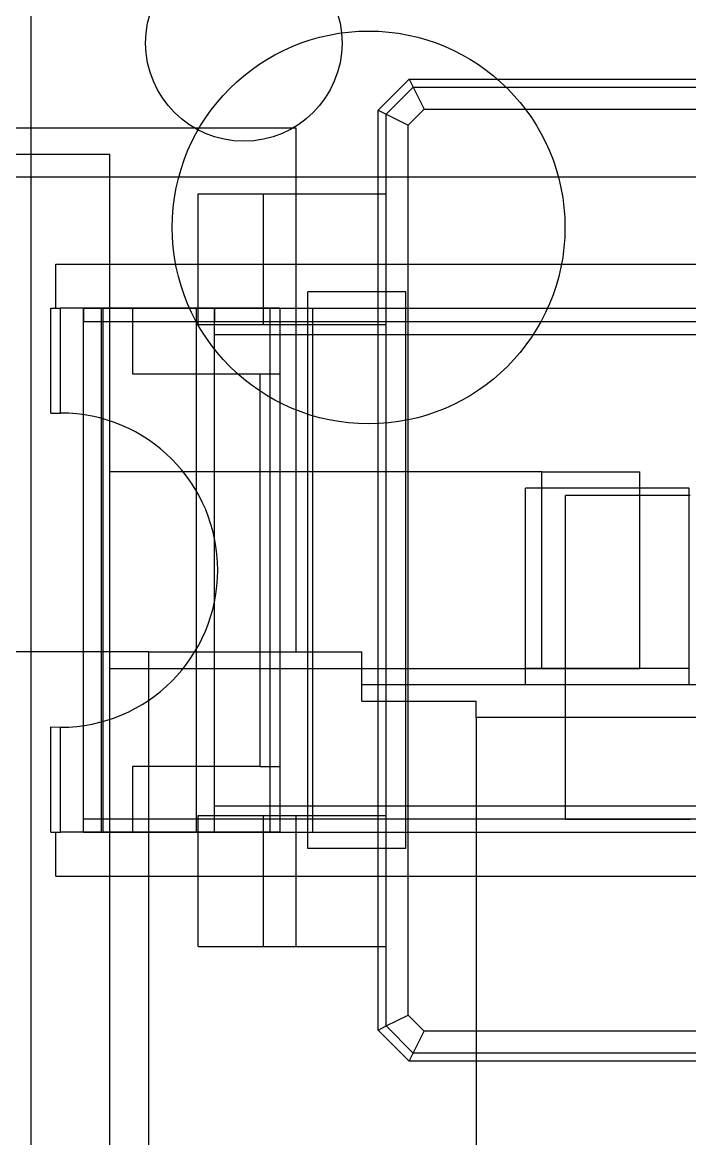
# Model space of a CAD drawing. Extents: x -10 to 102, y -14 to 43.
# Drawn here: x -1.787 to 0.252, y -1.737 to 1.673 of the extents above; entities that cross this region are included whole.
import ezdxf

# ---------------------------------------------------------------- set-up
doc = ezdxf.new("R2010")
doc.units = 0
doc.layers.get('0').update_dxf_attribs({"linetype": 'continuous'})

# ---------------------------------------------------------------- blocks, each defined once
blk = doc.blocks.new('PART__FEATURE001')
at = {"color": 0}
for p, q in [((-1.6, -0.8), (-1.6, 0.8)), ((-1.54, 0.8), (-1.45, 0.8)), ((-1.54, -0.8), (-1.54, 0.8)), ((-1.45, 0.8), (-1, 0.8)), ((-1.45, 0.8), (-1.45, 0.6)), ((-1, 0.8), (-1, 0.6)), ((-1, 0.8), (-0.9, 0.8)), ((-0.9, 0.8), (-0.9, -0.8)), ((-0.9, 0.8), (0.9, 0.8)), ((-1.45, 0.6), (-1.06, 0.6)), ((-1.06, -0.6), (-1.06, 0.6)), ((-1, 0.6), (-1, -0.6)), ((-1.06, -0.6), (-1.45, -0.6)), ((-1.45, -0.6), (-1.45, -0.8)), ((-1, -0.6), (-1, -0.8)), ((-1.54, -0.8), (-1.45, -0.8)), ((-1.45, -0.8), (-1, -0.8)), ((-1, -0.8), (-0.9, -0.8)), ((-0.9, -0.8), (0.9, -0.8))]:
    blk.add_line(p, q, dxfattribs=at)
for points in [[(-1.6, 0.8), (-1.54, 0.8)], [(-1.06, 0.6), (-1, 0.6)], [(-1.06, -0.6), (-1, -0.6)], [(-1.6, -0.8), (-1.54, -0.8)]]:
    blk.add_lwpolyline(points, dxfattribs=at)
blk = doc.blocks.new('PART__FEATURE004')
at = {"color": 0}
for p, q in [((-0.7, 1.405), (-0.605, 1.5)), ((-0.675, 1.3925), (-0.5925, 1.475)), ((-0.605, 1.5), (0.605, 1.5)), ((-0.5925, 1.475), (0.5925, 1.475)), ((-0.7, 1.15), (-0.7, 1.405)), ((-0.6082, 1.3591), (-0.5591, 1.4082)), ((-0.5591, 1.4082), (0.5591, 1.4082)), ((-0.675, 1.15), (-0.675, 1.3925)), ((-0.6082, -1.3591), (-0.6082, 1.3591)), ((-1.25, 1.15), (-1.05, 1.15)), ((-1.25, 0.75), (-1.25, 1.15)), ((-1.05, 0.75), (-1.05, 1.15)), ((-0.95, 0.75), (-0.95, 1.15)), ((-0.7, 0.75), (-0.7, 1.15)), ((-0.7, 1.15), (-0.675, 1.15)), ((-0.675, 0.75), (-0.675, 1.15)), ((-1.25, 0.75), (-1.05, 0.75)), ((-0.7, -0.75), (-0.7, 0.75)), ((-0.7, 0.75), (-0.675, 0.75)), ((-0.675, -0.75), (-0.675, 0.75)), ((-1.25, -0.75), (-1.05, -0.75)), ((-1.25, -1.15), (-1.25, -0.75)), ((-1.05, -1.15), (-1.05, -0.75)), ((-0.95, -1.15), (-0.95, -0.75)), ((-0.7, -1.15), (-0.7, -0.75)), ((-0.7, -0.75), (-0.675, -0.75)), ((-0.675, -1.15), (-0.675, -0.75)), ((-1.25, -1.15), (-1.05, -1.15)), ((-0.7, -1.405), (-0.7, -1.15)), ((-0.7, -1.15), (-0.675, -1.15)), ((-0.675, -1.3925), (-0.675, -1.15)), ((-0.5591, -1.4082), (-0.6082, -1.3591)), ((-0.5925, -1.475), (-0.675, -1.3925)), ((-0.605, -1.5), (-0.7, -1.405)), ((0.5591, -1.4082), (-0.5591, -1.4082)), ((0.605, -1.5), (-0.605, -1.5)), ((0.5925, -1.475), (-0.5925, -1.475))]:
    blk.add_line(p, q, dxfattribs=at)
for points in [[(-0.605, 1.5), (-0.5925, 1.475)], [(-0.5925, 1.475), (-0.5591, 1.4082)], [(-0.7, 1.405), (-0.675, 1.3925)], [(-0.675, 1.3925), (-0.6082, 1.3591)], [(-1.05, 1.15), (-0.95, 1.15)], [(-0.95, 1.15), (-0.7, 1.15)], [(-1.05, 0.75), (-0.95, 0.75)], [(-0.95, 0.75), (-0.7, 0.75)], [(-1.05, -0.75), (-0.95, -0.75)], [(-0.95, -0.75), (-0.7, -0.75)], [(-1.05, -1.15), (-0.95, -1.15)], [(-0.95, -1.15), (-0.7, -1.15)], [(-0.675, -1.3925), (-0.6082, -1.3591)], [(-0.7, -1.405), (-0.675, -1.3925)], [(-0.5925, -1.475), (-0.5591, -1.4082)], [(-0.605, -1.5), (-0.5925, -1.475)]]:
    blk.add_lwpolyline(points, dxfattribs=at)
blk = doc.blocks.new('PART__FEATURE002')
at = {"color": 0}
blk.add_line((19.95, 1.2), (-2.45, 1.2), dxfattribs=at)
blk = doc.blocks.new('PART__FEATURE003')
at = {"color": 0}
blk.add_line((19.95, 1.2), (-2.45, 1.2), dxfattribs=at)
blk = doc.blocks.new('PART__FEATURE008')
at = {"color": 0}
blk.add_line((-1.7602, -2.1801), (-1.7602, 2.1801), dxfattribs=at)
blk.add_circle((-1.1102, 1.6102), 0.3, dxfattribs=at)
blk = doc.blocks.new('PART__FEATURE')
at = {"color": 0}
for p, q in [((-1.6, -0.8), (-1.6, 0.8)), ((-1.6, -0.8), (-1.6, 0.8)), ((-1.545, 0.8), (-1.255, 0.8)), ((-1.545, -0.8), (-1.545, 0.8)), ((-1.255, -0.8), (-1.255, 0.8)), ((-1.2, -0.8), (-1.2, 0.8)), ((-1.2, 0.8), (1.2, 0.8)), ((-1.545, -0.8), (-1.255, -0.8)), ((-1.2, -0.8), (1.2, -0.8))]:
    blk.add_line(p, q, dxfattribs=at)
for points in [[(-1.6, 0.8), (-1.545, 0.8)], [(-1.2, 0.8), (-1.255, 0.8)], [(-1.6, -0.8), (-1.545, -0.8)], [(-1.2, -0.8), (-1.255, -0.8)]]:
    blk.add_lwpolyline(points, dxfattribs=at)
blk = doc.blocks.new('PART__FEATURE006')
at = {"color": 0}
for p, q in [((-1.52, 1.27), (-10.03, 1.27)), ((-1.52, -13.97), (-1.52, 1.27)), ((-0.2, 0.3), (-1.52, 0.3)), ((-0.2, -0.3), (-0.2, 0.3)), ((0.1, -0.3), (0.1, 0.3)), ((-1.52, -0.3), (-0.2, -0.3))]:
    blk.add_line(p, q, dxfattribs=at)
for points in [[(-0.2, 0.3), (0.1, 0.3)], [(-0.2, -0.3), (0.1, -0.3)]]:
    blk.add_lwpolyline(points, dxfattribs=at)
blk = doc.blocks.new('PART__FEATURE009')
at = {"color": 0}
blk.add_line((-0.127, -0.762), (-0.127, 0.2285), dxfattribs=at)
for points in [[(0.254, 0.2285), (-0.127, 0.2285)], [(0.254, -0.762), (-0.127, -0.762)]]:
    blk.add_lwpolyline(points, dxfattribs=at)
blk = doc.blocks.new('PART__FEATURE005')
at = {"color": 0}
for p, q in [((-0.7, 1.405), (-0.605, 1.5)), ((-0.675, 1.3925), (-0.5925, 1.475)), ((-0.605, 1.5), (0.605, 1.5)), ((-0.5925, 1.475), (0.5925, 1.475)), ((-0.7, 1.15), (-0.7, 1.405)), ((-0.6082, 1.3591), (-0.5591, 1.4082)), ((-0.5591, 1.4082), (0.5591, 1.4082)), ((-0.675, 1.15), (-0.675, 1.3925)), ((-0.6082, -1.3591), (-0.6082, 1.3591)), ((-1.25, 1.15), (-1.05, 1.15)), ((-1.25, 0.75), (-1.25, 1.15)), ((-1.05, 0.75), (-1.05, 1.15)), ((-0.95, 0.75), (-0.95, 1.15)), ((-0.7, 0.75), (-0.7, 1.15)), ((-0.7, 1.15), (-0.675, 1.15)), ((-0.675, 0.75), (-0.675, 1.15)), ((-1.25, 0.75), (-1.05, 0.75)), ((-0.7, -0.75), (-0.7, 0.75)), ((-0.7, 0.75), (-0.675, 0.75)), ((-0.675, -0.75), (-0.675, 0.75)), ((-1.25, -0.75), (-1.05, -0.75)), ((-1.25, -1.15), (-1.25, -0.75)), ((-1.05, -1.15), (-1.05, -0.75)), ((-0.95, -1.15), (-0.95, -0.75)), ((-0.7, -1.15), (-0.7, -0.75)), ((-0.7, -0.75), (-0.675, -0.75)), ((-0.675, -1.15), (-0.675, -0.75)), ((-1.25, -1.15), (-1.05, -1.15)), ((-0.7, -1.405), (-0.7, -1.15)), ((-0.7, -1.15), (-0.675, -1.15)), ((-0.675, -1.3925), (-0.675, -1.15)), ((-0.5591, -1.4082), (-0.6082, -1.3591)), ((-0.5925, -1.475), (-0.675, -1.3925)), ((-0.605, -1.5), (-0.7, -1.405)), ((0.5591, -1.4082), (-0.5591, -1.4082)), ((0.605, -1.5), (-0.605, -1.5)), ((0.5925, -1.475), (-0.5925, -1.475))]:
    blk.add_line(p, q, dxfattribs=at)
for points in [[(-0.605, 1.5), (-0.5925, 1.475)], [(-0.5925, 1.475), (-0.5591, 1.4082)], [(-0.7, 1.405), (-0.675, 1.3925)], [(-0.675, 1.3925), (-0.6082, 1.3591)], [(-1.05, 1.15), (-0.95, 1.15)], [(-0.95, 1.15), (-0.7, 1.15)], [(-1.05, 0.75), (-0.95, 0.75)], [(-0.95, 0.75), (-0.7, 0.75)], [(-1.05, -0.75), (-0.95, -0.75)], [(-0.95, -0.75), (-0.7, -0.75)], [(-1.05, -1.15), (-0.95, -1.15)], [(-0.95, -1.15), (-0.7, -1.15)], [(-0.675, -1.3925), (-0.6082, -1.3591)], [(-0.7, -1.405), (-0.675, -1.3925)], [(-0.5925, -1.475), (-0.5591, -1.4082)], [(-0.605, -1.5), (-0.5925, -1.475)]]:
    blk.add_lwpolyline(points, dxfattribs=at)
blk = doc.blocks.new('PART__FEATURE010')
at = {"color": 0}
for p, q in [((-1.6, -0.8), (-1.6, 0.8)), ((-1.6, -0.8), (-1.6, 0.8)), ((-1.545, 0.8), (-1.255, 0.8)), ((-1.545, -0.8), (-1.545, 0.8)), ((-1.255, -0.8), (-1.255, 0.8)), ((-1.2, -0.8), (-1.2, 0.8)), ((-1.2, 0.8), (1.2, 0.8)), ((-1.545, -0.8), (-1.255, -0.8)), ((-1.2, -0.8), (1.2, -0.8))]:
    blk.add_line(p, q, dxfattribs=at)
for points in [[(-1.6, 0.8), (-1.545, 0.8)], [(-1.2, 0.8), (-1.255, 0.8)], [(-1.6, -0.8), (-1.545, -0.8)], [(-1.2, -0.8), (-1.255, -0.8)]]:
    blk.add_lwpolyline(points, dxfattribs=at)
blk = doc.blocks.new('PART__FEATURE007')
at = {"color": 0}
blk.add_line((-1.7602, -4.6801), (-1.7602, 4.6801), dxfattribs=at)
blk = doc.blocks.new('PART__FEATURE047')
at = {"color": 0}
for p, q in [((-1.6, 0.8), (-1.2, 0.8)), ((-1.6, -0.76), (-1.6, 0.76)), ((-1.6, 0.76), (-1.2, 0.76)), ((-1.2, -0.76), (-1.2, 0.76)), ((-1.2, 0.76), (1.2, 0.76)), ((-1.2, 0.72), (1.2, 0.72)), ((-1.2, -0.72), (1.2, -0.72)), ((-1.6, -0.76), (-1.2, -0.76)), ((-1.2, -0.76), (1.2, -0.76)), ((-1.6, -0.8), (-1.2, -0.8))]:
    blk.add_line(p, q, dxfattribs=at)
for points in [[(-1.6, 0.8), (-1.6, 0.76)], [(-1.2, 0.8), (-1.2, 0.76)], [(-1.6, -0.8), (-1.6, -0.76)], [(-1.2, -0.8), (-1.2, -0.76)]]:
    blk.add_lwpolyline(points, dxfattribs=at)
blk = doc.blocks.new('PART__FEATURE037')
at = {"color": 0}
for p, q in [((-1.6, -0.8), (-1.6, 0.8)), ((-1.54, 0.8), (-1.45, 0.8)), ((-1.54, -0.8), (-1.54, 0.8)), ((-1.45, 0.8), (-1, 0.8)), ((-1.45, 0.8), (-1.45, 0.6)), ((-1, 0.8), (-1, 0.6)), ((-1, 0.8), (-0.9, 0.8)), ((-0.9, 0.8), (-0.9, -0.8)), ((-0.9, 0.8), (0.9, 0.8)), ((-1.45, 0.6), (-1.06, 0.6)), ((-1.06, -0.6), (-1.06, 0.6)), ((-1, 0.6), (-1, -0.6)), ((-1.06, -0.6), (-1.45, -0.6)), ((-1.45, -0.6), (-1.45, -0.8)), ((-1, -0.6), (-1, -0.8)), ((-1.54, -0.8), (-1.45, -0.8)), ((-1.45, -0.8), (-1, -0.8)), ((-1, -0.8), (-0.9, -0.8)), ((-0.9, -0.8), (0.9, -0.8))]:
    blk.add_line(p, q, dxfattribs=at)
for points in [[(-1.6, 0.8), (-1.54, 0.8)], [(-1.06, 0.6), (-1, 0.6)], [(-1.06, -0.6), (-1, -0.6)], [(-1.6, -0.8), (-1.54, -0.8)]]:
    blk.add_lwpolyline(points, dxfattribs=at)
blk = doc.blocks.new('PART__FEATURE041')
at = {"color": 0}
for p, q in [((-1.6, -0.8), (-1.6, 0.8)), ((-1.54, 0.8), (-1.45, 0.8)), ((-1.54, -0.8), (-1.54, 0.8)), ((-1.45, 0.8), (-1, 0.8)), ((-1.45, 0.8), (-1.45, 0.6)), ((-1, 0.8), (-1, 0.6)), ((-1, 0.8), (-0.9, 0.8)), ((-0.9, 0.8), (-0.9, -0.8)), ((-0.9, 0.8), (0.9, 0.8)), ((-1.45, 0.6), (-1.06, 0.6)), ((-1.06, -0.6), (-1.06, 0.6)), ((-1, 0.6), (-1, -0.6)), ((-1.06, -0.6), (-1.45, -0.6)), ((-1.45, -0.6), (-1.45, -0.8)), ((-1, -0.6), (-1, -0.8)), ((-1.54, -0.8), (-1.45, -0.8)), ((-1.45, -0.8), (-1, -0.8)), ((-1, -0.8), (-0.9, -0.8)), ((-0.9, -0.8), (0.9, -0.8))]:
    blk.add_line(p, q, dxfattribs=at)
for points in [[(-1.6, 0.8), (-1.54, 0.8)], [(-1.06, 0.6), (-1, 0.6)], [(-1.06, -0.6), (-1, -0.6)], [(-1.6, -0.8), (-1.54, -0.8)]]:
    blk.add_lwpolyline(points, dxfattribs=at)
blk = doc.blocks.new('PART__FEATURE038')
at = {"color": 0}
for p, q in [((-1.6, -0.8), (-1.6, 0.8)), ((-1.54, 0.8), (-1.45, 0.8)), ((-1.54, -0.8), (-1.54, 0.8)), ((-1.45, 0.8), (-1, 0.8)), ((-1.45, 0.8), (-1.45, 0.6)), ((-1, 0.8), (-1, 0.6)), ((-1, 0.8), (-0.9, 0.8)), ((-0.9, 0.8), (-0.9, -0.8)), ((-0.9, 0.8), (0.9, 0.8)), ((-1.45, 0.6), (-1.06, 0.6)), ((-1.06, -0.6), (-1.06, 0.6)), ((-1, 0.6), (-1, -0.6)), ((-1.06, -0.6), (-1.45, -0.6)), ((-1.45, -0.6), (-1.45, -0.8)), ((-1, -0.6), (-1, -0.8)), ((-1.54, -0.8), (-1.45, -0.8)), ((-1.45, -0.8), (-1, -0.8)), ((-1, -0.8), (-0.9, -0.8)), ((-0.9, -0.8), (0.9, -0.8))]:
    blk.add_line(p, q, dxfattribs=at)
for points in [[(-1.6, 0.8), (-1.54, 0.8)], [(-1.06, 0.6), (-1, 0.6)], [(-1.06, -0.6), (-1, -0.6)], [(-1.6, -0.8), (-1.54, -0.8)]]:
    blk.add_lwpolyline(points, dxfattribs=at)
blk = doc.blocks.new('PART__FEATURE039')
at = {"color": 0}
for p, q in [((-1.6, -0.8), (-1.6, 0.8)), ((-1.54, 0.8), (-1.45, 0.8)), ((-1.54, -0.8), (-1.54, 0.8)), ((-1.45, 0.8), (-1, 0.8)), ((-1.45, 0.8), (-1.45, 0.6)), ((-1, 0.8), (-1, 0.6)), ((-1, 0.8), (-0.9, 0.8)), ((-0.9, 0.8), (-0.9, -0.8)), ((-0.9, 0.8), (0.9, 0.8)), ((-1.45, 0.6), (-1.06, 0.6)), ((-1.06, -0.6), (-1.06, 0.6)), ((-1, 0.6), (-1, -0.6)), ((-1.06, -0.6), (-1.45, -0.6)), ((-1.45, -0.6), (-1.45, -0.8)), ((-1, -0.6), (-1, -0.8)), ((-1.54, -0.8), (-1.45, -0.8)), ((-1.45, -0.8), (-1, -0.8)), ((-1, -0.8), (-0.9, -0.8)), ((-0.9, -0.8), (0.9, -0.8))]:
    blk.add_line(p, q, dxfattribs=at)
for points in [[(-1.6, 0.8), (-1.54, 0.8)], [(-1.06, 0.6), (-1, 0.6)], [(-1.06, -0.6), (-1, -0.6)], [(-1.6, -0.8), (-1.54, -0.8)]]:
    blk.add_lwpolyline(points, dxfattribs=at)
blk = doc.blocks.new('PART__FEATURE040')
at = {"color": 0}
for p, q in [((-1.6, -0.8), (-1.6, 0.8)), ((-1.54, 0.8), (-1.45, 0.8)), ((-1.54, -0.8), (-1.54, 0.8)), ((-1.45, 0.8), (-1, 0.8)), ((-1.45, 0.8), (-1.45, 0.6)), ((-1, 0.8), (-1, 0.6)), ((-1, 0.8), (-0.9, 0.8)), ((-0.9, 0.8), (-0.9, -0.8)), ((-0.9, 0.8), (0.9, 0.8)), ((-1.45, 0.6), (-1.06, 0.6)), ((-1.06, -0.6), (-1.06, 0.6)), ((-1, 0.6), (-1, -0.6)), ((-1.06, -0.6), (-1.45, -0.6)), ((-1.45, -0.6), (-1.45, -0.8)), ((-1, -0.6), (-1, -0.8)), ((-1.54, -0.8), (-1.45, -0.8)), ((-1.45, -0.8), (-1, -0.8)), ((-1, -0.8), (-0.9, -0.8)), ((-0.9, -0.8), (0.9, -0.8))]:
    blk.add_line(p, q, dxfattribs=at)
for points in [[(-1.6, 0.8), (-1.54, 0.8)], [(-1.06, 0.6), (-1, 0.6)], [(-1.06, -0.6), (-1, -0.6)], [(-1.6, -0.8), (-1.54, -0.8)]]:
    blk.add_lwpolyline(points, dxfattribs=at)
blk = doc.blocks.new('PART__FEATURE042')
at = {"color": 0}
for p, q in [((-1.6, -0.8), (-1.6, 0.8)), ((-1.54, 0.8), (-1.45, 0.8)), ((-1.54, -0.8), (-1.54, 0.8)), ((-1.45, 0.8), (-1, 0.8)), ((-1.45, 0.8), (-1.45, 0.6)), ((-1, 0.8), (-1, 0.6)), ((-1, 0.8), (-0.9, 0.8)), ((-0.9, 0.8), (-0.9, -0.8)), ((-0.9, 0.8), (0.9, 0.8)), ((-1.45, 0.6), (-1.06, 0.6)), ((-1.06, -0.6), (-1.06, 0.6)), ((-1, 0.6), (-1, -0.6)), ((-1.06, -0.6), (-1.45, -0.6)), ((-1.45, -0.6), (-1.45, -0.8)), ((-1, -0.6), (-1, -0.8)), ((-1.54, -0.8), (-1.45, -0.8)), ((-1.45, -0.8), (-1, -0.8)), ((-1, -0.8), (-0.9, -0.8)), ((-0.9, -0.8), (0.9, -0.8))]:
    blk.add_line(p, q, dxfattribs=at)
for points in [[(-1.6, 0.8), (-1.54, 0.8)], [(-1.06, 0.6), (-1, 0.6)], [(-1.06, -0.6), (-1, -0.6)], [(-1.6, -0.8), (-1.54, -0.8)]]:
    blk.add_lwpolyline(points, dxfattribs=at)
blk = doc.blocks.new('PART__FEATURE043')
at = {"color": 0}
for p, q in [((-1.6, 0.8), (-1.2, 0.8)), ((-1.6, -0.76), (-1.6, 0.76)), ((-1.6, 0.76), (-1.2, 0.76)), ((-1.2, -0.76), (-1.2, 0.76)), ((-1.2, 0.76), (1.2, 0.76)), ((-1.2, 0.72), (1.2, 0.72)), ((-1.2, -0.72), (1.2, -0.72)), ((-1.6, -0.76), (-1.2, -0.76)), ((-1.2, -0.76), (1.2, -0.76)), ((-1.6, -0.8), (-1.2, -0.8))]:
    blk.add_line(p, q, dxfattribs=at)
for points in [[(-1.6, 0.8), (-1.6, 0.76)], [(-1.2, 0.8), (-1.2, 0.76)], [(-1.6, -0.8), (-1.6, -0.76)], [(-1.2, -0.8), (-1.2, -0.76)]]:
    blk.add_lwpolyline(points, dxfattribs=at)
blk = doc.blocks.new('PART__FEATURE044')
at = {"color": 0}
for radius, start, end in [(3.35, 99.9116, 170.0884), (3.15, 72.5424, 180), (3.15, 72.5424, 180), (2.73, 69.7478, 180), (3.15, -180, -72.5424), (3.15, -180, -72.5424), (2.73, -180, -69.7478), (3.35, -170.0884, -99.9116)]:
    blk.add_arc((0, 0), radius, start, end, dxfattribs=at)
blk = doc.blocks.new('PART__FEATURE045')
at = {"color": 0}
for p, q in [((-1.6, 0.8), (-1.2, 0.8)), ((-1.6, -0.76), (-1.6, 0.76)), ((-1.6, 0.76), (-1.2, 0.76)), ((-1.2, -0.76), (-1.2, 0.76)), ((-1.2, 0.76), (1.2, 0.76)), ((-1.2, 0.72), (1.2, 0.72)), ((-1.2, -0.72), (1.2, -0.72)), ((-1.6, -0.76), (-1.2, -0.76)), ((-1.2, -0.76), (1.2, -0.76)), ((-1.6, -0.8), (-1.2, -0.8))]:
    blk.add_line(p, q, dxfattribs=at)
for points in [[(-1.6, 0.8), (-1.6, 0.76)], [(-1.2, 0.8), (-1.2, 0.76)], [(-1.6, -0.8), (-1.6, -0.76)], [(-1.2, -0.8), (-1.2, -0.76)]]:
    blk.add_lwpolyline(points, dxfattribs=at)
blk = doc.blocks.new('PART__FEATURE046')
at = {"color": 0}
for p, q in [((-1.6, 0.8), (-1.2, 0.8)), ((-1.6, -0.76), (-1.6, 0.76)), ((-1.6, 0.76), (-1.2, 0.76)), ((-1.2, -0.76), (-1.2, 0.76)), ((-1.2, 0.76), (1.2, 0.76)), ((-1.2, 0.72), (1.2, 0.72)), ((-1.2, -0.72), (1.2, -0.72)), ((-1.6, -0.76), (-1.2, -0.76)), ((-1.2, -0.76), (1.2, -0.76)), ((-1.6, -0.8), (-1.2, -0.8))]:
    blk.add_line(p, q, dxfattribs=at)
for points in [[(-1.6, 0.8), (-1.6, 0.76)], [(-1.2, 0.8), (-1.2, 0.76)], [(-1.6, -0.8), (-1.6, -0.76)], [(-1.2, -0.8), (-1.2, -0.76)]]:
    blk.add_lwpolyline(points, dxfattribs=at)
blk = doc.blocks.new('PART__FEATURE031')
at = {"color": 0}
for p, q in [((-0.95, 1.35), (-1.95, 1.35)), ((-0.95, -0.25), (-0.95, 1.35)), ((0.25, 0.25), (-0.25, 0.25)), ((-1.4, -0.25), (-1.95, -0.25)), ((-1.4, -0.25), (-0.75, -0.25)), ((-1.4, -4.45), (-1.4, -0.25)), ((-0.75, -0.4), (-0.75, -0.25)), ((-0.25, -0.35), (-0.25, -0.3)), ((0.25, -0.3), (-0.25, -0.3)), ((0.25, -0.35), (0.25, -0.3)), ((0.75, -0.35), (-0.75, -0.35)), ((-0.75, -0.4), (-0.4, -0.4)), ((-0.4, -0.45), (-0.4, -0.4)), ((-0.4, -0.45), (-0.4, -4.45)), ((0.75, -0.45), (-0.4, -0.45))]:
    blk.add_line(p, q, dxfattribs=at)
for points in [[(-0.25, -0.3), (-0.25, 0.25)], [(0.25, -0.3), (0.25, 0.25)]]:
    blk.add_lwpolyline(points, dxfattribs=at)
blk = doc.blocks.new('PART__FEATURE034')
at = {"color": 0}
for p, q in [((-1.685, 0.935), (1.685, 0.935)), ((-1.685, 0.8), (-1.685, 0.935)), ((-0.915, -0.85), (-0.915, 0.85)), ((-0.615, 0.85), (-0.915, 0.85)), ((-0.615, -0.85), (-0.615, 0.85)), ((-1.7, 0.4791), (-1.7, 0.8)), ((-1.03, 0.8), (-1.67, 0.8)), ((-1.67, 0.48), (-1.67, 0.8)), ((-1.03, -0.8), (-1.03, 0.8)), ((-1, 0.8), (-1, -0.8)), ((-1.7, -0.8), (-1.7, -0.4791)), ((-1.67, -0.8), (-1.67, -0.48)), ((-1.685, -0.935), (-1.685, -0.8)), ((-1.03, -0.8), (-1.67, -0.8)), ((-0.615, -0.85), (-0.915, -0.85)), ((-1.685, -0.935), (1.685, -0.935))]:
    blk.add_line(p, q, dxfattribs=at)
for points in [[(-1.7, 0.8), (-1.67, 0.8)], [(-1, 0.8), (-1.03, 0.8)], [(-1.7, 0.4791), (-1.67, 0.48)], [(-1.7, -0.4791), (-1.67, -0.48)], [(-1.7, -0.8), (-1.67, -0.8)], [(-1, -0.8), (-1.03, -0.8)]]:
    blk.add_lwpolyline(points, dxfattribs=at)
blk.add_arc((-1.67, 0), 0.48, -90, 90, dxfattribs=at)
blk = doc.blocks.new('PART__FEATURE035')
at = {"color": 0}
for p, q in [((-1.6, -0.8), (-1.6, 0.8)), ((-1.54, 0.8), (-1.45, 0.8)), ((-1.54, -0.8), (-1.54, 0.8)), ((-1.45, 0.8), (-1, 0.8)), ((-1.45, 0.8), (-1.45, 0.6)), ((-1, 0.8), (-1, 0.6)), ((-1, 0.8), (-0.9, 0.8)), ((-0.9, 0.8), (-0.9, -0.8)), ((-0.9, 0.8), (0.9, 0.8)), ((-1.45, 0.6), (-1.06, 0.6)), ((-1.06, -0.6), (-1.06, 0.6)), ((-1, 0.6), (-1, -0.6)), ((-1.06, -0.6), (-1.45, -0.6)), ((-1.45, -0.6), (-1.45, -0.8)), ((-1, -0.6), (-1, -0.8)), ((-1.54, -0.8), (-1.45, -0.8)), ((-1.45, -0.8), (-1, -0.8)), ((-1, -0.8), (-0.9, -0.8)), ((-0.9, -0.8), (0.9, -0.8))]:
    blk.add_line(p, q, dxfattribs=at)
for points in [[(-1.6, 0.8), (-1.54, 0.8)], [(-1.06, 0.6), (-1, 0.6)], [(-1.06, -0.6), (-1, -0.6)], [(-1.6, -0.8), (-1.54, -0.8)]]:
    blk.add_lwpolyline(points, dxfattribs=at)
blk = doc.blocks.new('PART__FEATURE036')
at = {"color": 0}
for p, q in [((-1.685, 0.935), (1.685, 0.935)), ((-1.685, 0.8), (-1.685, 0.935)), ((-0.915, -0.85), (-0.915, 0.85)), ((-0.615, 0.85), (-0.915, 0.85)), ((-0.615, -0.85), (-0.615, 0.85)), ((-1.7, 0.4791), (-1.7, 0.8)), ((-1.03, 0.8), (-1.67, 0.8)), ((-1.67, 0.48), (-1.67, 0.8)), ((-1.03, -0.8), (-1.03, 0.8)), ((-1, 0.8), (-1, -0.8)), ((-1.7, -0.8), (-1.7, -0.4791)), ((-1.67, -0.8), (-1.67, -0.48)), ((-1.685, -0.935), (-1.685, -0.8)), ((-1.03, -0.8), (-1.67, -0.8)), ((-0.615, -0.85), (-0.915, -0.85)), ((-1.685, -0.935), (1.685, -0.935))]:
    blk.add_line(p, q, dxfattribs=at)
for points in [[(-1.7, 0.8), (-1.67, 0.8)], [(-1, 0.8), (-1.03, 0.8)], [(-1.7, 0.4791), (-1.67, 0.48)], [(-1.7, -0.4791), (-1.67, -0.48)], [(-1.7, -0.8), (-1.67, -0.8)], [(-1, -0.8), (-1.03, -0.8)]]:
    blk.add_lwpolyline(points, dxfattribs=at)
blk.add_arc((-1.67, 0), 0.48, -90, 90, dxfattribs=at)
blk = doc.blocks.new('PART__FEATURE032')
at = {"color": 0}
for p, q in [((-0.95, 1.35), (-1.95, 1.35)), ((-0.95, -0.25), (-0.95, 1.35)), ((0.25, 0.25), (-0.25, 0.25)), ((-1.4, -0.25), (-1.95, -0.25)), ((-1.4, -0.25), (-0.75, -0.25)), ((-1.4, -4.45), (-1.4, -0.25)), ((-0.75, -0.4), (-0.75, -0.25)), ((-0.25, -0.35), (-0.25, -0.3)), ((0.25, -0.3), (-0.25, -0.3)), ((0.25, -0.35), (0.25, -0.3)), ((0.75, -0.35), (-0.75, -0.35)), ((-0.75, -0.4), (-0.4, -0.4)), ((-0.4, -0.45), (-0.4, -0.4)), ((-0.4, -0.45), (-0.4, -4.45)), ((0.75, -0.45), (-0.4, -0.45))]:
    blk.add_line(p, q, dxfattribs=at)
for points in [[(-0.25, -0.3), (-0.25, 0.25)], [(0.25, -0.3), (0.25, 0.25)]]:
    blk.add_lwpolyline(points, dxfattribs=at)
blk = doc.blocks.new('PART__FEATURE033')
at = {"color": 0}
for p, q in [((-0.95, 1.35), (-1.95, 1.35)), ((-0.95, -0.25), (-0.95, 1.35)), ((0.25, 0.25), (-0.25, 0.25)), ((-1.4, -0.25), (-1.95, -0.25)), ((-1.4, -0.25), (-0.75, -0.25)), ((-1.4, -4.45), (-1.4, -0.25)), ((-0.75, -0.4), (-0.75, -0.25)), ((-0.25, -0.35), (-0.25, -0.3)), ((0.25, -0.3), (-0.25, -0.3)), ((0.25, -0.35), (0.25, -0.3)), ((0.75, -0.35), (-0.75, -0.35)), ((-0.75, -0.4), (-0.4, -0.4)), ((-0.4, -0.45), (-0.4, -0.4)), ((-0.4, -0.45), (-0.4, -4.45)), ((0.75, -0.45), (-0.4, -0.45))]:
    blk.add_line(p, q, dxfattribs=at)
for points in [[(-0.25, -0.3), (-0.25, 0.25)], [(0.25, -0.3), (0.25, 0.25)]]:
    blk.add_lwpolyline(points, dxfattribs=at)
blk = doc.blocks.new('PART__FEATURE018')
at = {"color": 0}
for p, q in [((-1.6, -0.8), (-1.6, 0.8)), ((-1.6, -0.8), (-1.6, 0.8)), ((-1.545, 0.8), (-1.255, 0.8)), ((-1.545, -0.8), (-1.545, 0.8)), ((-1.255, -0.8), (-1.255, 0.8)), ((-1.2, -0.8), (-1.2, 0.8)), ((-1.2, 0.8), (1.2, 0.8)), ((-1.545, -0.8), (-1.255, -0.8)), ((-1.2, -0.8), (1.2, -0.8))]:
    blk.add_line(p, q, dxfattribs=at)
for points in [[(-1.6, 0.8), (-1.545, 0.8)], [(-1.2, 0.8), (-1.255, 0.8)], [(-1.6, -0.8), (-1.545, -0.8)], [(-1.2, -0.8), (-1.255, -0.8)]]:
    blk.add_lwpolyline(points, dxfattribs=at)
blk = doc.blocks.new('PART__FEATURE020')
at = {"color": 0}
for p, q in [((-1.6, -0.8), (-1.6, 0.8)), ((-1.6, -0.8), (-1.6, 0.8)), ((-1.545, 0.8), (-1.255, 0.8)), ((-1.545, -0.8), (-1.545, 0.8)), ((-1.255, -0.8), (-1.255, 0.8)), ((-1.2, -0.8), (-1.2, 0.8)), ((-1.2, 0.8), (1.2, 0.8)), ((-1.545, -0.8), (-1.255, -0.8)), ((-1.2, -0.8), (1.2, -0.8))]:
    blk.add_line(p, q, dxfattribs=at)
for points in [[(-1.6, 0.8), (-1.545, 0.8)], [(-1.2, 0.8), (-1.255, 0.8)], [(-1.6, -0.8), (-1.545, -0.8)], [(-1.2, -0.8), (-1.255, -0.8)]]:
    blk.add_lwpolyline(points, dxfattribs=at)
blk = doc.blocks.new('PART__FEATURE021')
at = {"color": 0}
for p, q in [((-1.6, -0.8), (-1.6, 0.8)), ((-1.6, -0.8), (-1.6, 0.8)), ((-1.545, 0.8), (-1.255, 0.8)), ((-1.545, -0.8), (-1.545, 0.8)), ((-1.255, -0.8), (-1.255, 0.8)), ((-1.2, -0.8), (-1.2, 0.8)), ((-1.2, 0.8), (1.2, 0.8)), ((-1.545, -0.8), (-1.255, -0.8)), ((-1.2, -0.8), (1.2, -0.8))]:
    blk.add_line(p, q, dxfattribs=at)
for points in [[(-1.6, 0.8), (-1.545, 0.8)], [(-1.2, 0.8), (-1.255, 0.8)], [(-1.6, -0.8), (-1.545, -0.8)], [(-1.2, -0.8), (-1.255, -0.8)]]:
    blk.add_lwpolyline(points, dxfattribs=at)
blk = doc.blocks.new('PART__FEATURE014')
at = {"color": 0}
for p, q in [((-1.6, -0.8), (-1.6, 0.8)), ((-1.6, -0.8), (-1.6, 0.8)), ((-1.545, 0.8), (-1.255, 0.8)), ((-1.545, -0.8), (-1.545, 0.8)), ((-1.255, -0.8), (-1.255, 0.8)), ((-1.2, -0.8), (-1.2, 0.8)), ((-1.2, 0.8), (1.2, 0.8)), ((-1.545, -0.8), (-1.255, -0.8)), ((-1.2, -0.8), (1.2, -0.8))]:
    blk.add_line(p, q, dxfattribs=at)
for points in [[(-1.6, 0.8), (-1.545, 0.8)], [(-1.2, 0.8), (-1.255, 0.8)], [(-1.6, -0.8), (-1.545, -0.8)], [(-1.2, -0.8), (-1.255, -0.8)]]:
    blk.add_lwpolyline(points, dxfattribs=at)
blk = doc.blocks.new('PART__FEATURE017')
at = {"color": 0}
for p, q in [((-1.6, -0.8), (-1.6, 0.8)), ((-1.6, -0.8), (-1.6, 0.8)), ((-1.545, 0.8), (-1.255, 0.8)), ((-1.545, -0.8), (-1.545, 0.8)), ((-1.255, -0.8), (-1.255, 0.8)), ((-1.2, -0.8), (-1.2, 0.8)), ((-1.2, 0.8), (1.2, 0.8)), ((-1.545, -0.8), (-1.255, -0.8)), ((-1.2, -0.8), (1.2, -0.8))]:
    blk.add_line(p, q, dxfattribs=at)
for points in [[(-1.6, 0.8), (-1.545, 0.8)], [(-1.2, 0.8), (-1.255, 0.8)], [(-1.6, -0.8), (-1.545, -0.8)], [(-1.2, -0.8), (-1.255, -0.8)]]:
    blk.add_lwpolyline(points, dxfattribs=at)
blk = doc.blocks.new('PART__FEATURE012')
at = {"color": 0}
for p, q in [((-1.6, -0.8), (-1.6, 0.8)), ((-1.6, -0.8), (-1.6, 0.8)), ((-1.545, 0.8), (-1.255, 0.8)), ((-1.545, -0.8), (-1.545, 0.8)), ((-1.255, -0.8), (-1.255, 0.8)), ((-1.2, -0.8), (-1.2, 0.8)), ((-1.2, 0.8), (1.2, 0.8)), ((-1.545, -0.8), (-1.255, -0.8)), ((-1.2, -0.8), (1.2, -0.8))]:
    blk.add_line(p, q, dxfattribs=at)
for points in [[(-1.6, 0.8), (-1.545, 0.8)], [(-1.2, 0.8), (-1.255, 0.8)], [(-1.6, -0.8), (-1.545, -0.8)], [(-1.2, -0.8), (-1.255, -0.8)]]:
    blk.add_lwpolyline(points, dxfattribs=at)
blk = doc.blocks.new('PART__FEATURE011')
at = {"color": 0}
for p, q in [((-1.6, -0.8), (-1.6, 0.8)), ((-1.6, -0.8), (-1.6, 0.8)), ((-1.545, 0.8), (-1.255, 0.8)), ((-1.545, -0.8), (-1.545, 0.8)), ((-1.255, -0.8), (-1.255, 0.8)), ((-1.2, -0.8), (-1.2, 0.8)), ((-1.2, 0.8), (1.2, 0.8)), ((-1.545, -0.8), (-1.255, -0.8)), ((-1.2, -0.8), (1.2, -0.8))]:
    blk.add_line(p, q, dxfattribs=at)
for points in [[(-1.6, 0.8), (-1.545, 0.8)], [(-1.2, 0.8), (-1.255, 0.8)], [(-1.6, -0.8), (-1.545, -0.8)], [(-1.2, -0.8), (-1.255, -0.8)]]:
    blk.add_lwpolyline(points, dxfattribs=at)
blk = doc.blocks.new('PART__FEATURE019')
at = {"color": 0}
for p, q in [((-1.6, -0.8), (-1.6, 0.8)), ((-1.6, -0.8), (-1.6, 0.8)), ((-1.545, 0.8), (-1.255, 0.8)), ((-1.545, -0.8), (-1.545, 0.8)), ((-1.255, -0.8), (-1.255, 0.8)), ((-1.2, -0.8), (-1.2, 0.8)), ((-1.2, 0.8), (1.2, 0.8)), ((-1.545, -0.8), (-1.255, -0.8)), ((-1.2, -0.8), (1.2, -0.8))]:
    blk.add_line(p, q, dxfattribs=at)
for points in [[(-1.6, 0.8), (-1.545, 0.8)], [(-1.2, 0.8), (-1.255, 0.8)], [(-1.6, -0.8), (-1.545, -0.8)], [(-1.2, -0.8), (-1.255, -0.8)]]:
    blk.add_lwpolyline(points, dxfattribs=at)
blk = doc.blocks.new('PART__FEATURE013')
at = {"color": 0}
for p, q in [((-1.6, -0.8), (-1.6, 0.8)), ((-1.6, -0.8), (-1.6, 0.8)), ((-1.545, 0.8), (-1.255, 0.8)), ((-1.545, -0.8), (-1.545, 0.8)), ((-1.255, -0.8), (-1.255, 0.8)), ((-1.2, -0.8), (-1.2, 0.8)), ((-1.2, 0.8), (1.2, 0.8)), ((-1.545, -0.8), (-1.255, -0.8)), ((-1.2, -0.8), (1.2, -0.8))]:
    blk.add_line(p, q, dxfattribs=at)
for points in [[(-1.6, 0.8), (-1.545, 0.8)], [(-1.2, 0.8), (-1.255, 0.8)], [(-1.6, -0.8), (-1.545, -0.8)], [(-1.2, -0.8), (-1.255, -0.8)]]:
    blk.add_lwpolyline(points, dxfattribs=at)
blk = doc.blocks.new('PART__FEATURE015')
at = {"color": 0}
for p, q in [((-1.6, -0.8), (-1.6, 0.8)), ((-1.6, -0.8), (-1.6, 0.8)), ((-1.545, 0.8), (-1.255, 0.8)), ((-1.545, -0.8), (-1.545, 0.8)), ((-1.255, -0.8), (-1.255, 0.8)), ((-1.2, -0.8), (-1.2, 0.8)), ((-1.2, 0.8), (1.2, 0.8)), ((-1.545, -0.8), (-1.255, -0.8)), ((-1.2, -0.8), (1.2, -0.8))]:
    blk.add_line(p, q, dxfattribs=at)
for points in [[(-1.6, 0.8), (-1.545, 0.8)], [(-1.2, 0.8), (-1.255, 0.8)], [(-1.6, -0.8), (-1.545, -0.8)], [(-1.2, -0.8), (-1.255, -0.8)]]:
    blk.add_lwpolyline(points, dxfattribs=at)
blk = doc.blocks.new('PART__FEATURE016')
at = {"color": 0}
for p, q in [((-1.6, -0.8), (-1.6, 0.8)), ((-1.6, -0.8), (-1.6, 0.8)), ((-1.545, 0.8), (-1.255, 0.8)), ((-1.545, -0.8), (-1.545, 0.8)), ((-1.255, -0.8), (-1.255, 0.8)), ((-1.2, -0.8), (-1.2, 0.8)), ((-1.2, 0.8), (1.2, 0.8)), ((-1.545, -0.8), (-1.255, -0.8)), ((-1.2, -0.8), (1.2, -0.8))]:
    blk.add_line(p, q, dxfattribs=at)
for points in [[(-1.6, 0.8), (-1.545, 0.8)], [(-1.2, 0.8), (-1.255, 0.8)], [(-1.6, -0.8), (-1.545, -0.8)], [(-1.2, -0.8), (-1.255, -0.8)]]:
    blk.add_lwpolyline(points, dxfattribs=at)
blk = doc.blocks.new('PART__FEATURE048')
at = {"color": 0}
for radius, start, end in [(3.35, 99.9116, 170.0884), (3.15, 72.5424, 180), (3.15, 72.5424, 180), (2.73, 69.7478, 180), (3.15, -180, -72.5424), (3.15, -180, -72.5424), (2.73, -180, -69.7478), (3.35, -170.0884, -99.9116)]:
    blk.add_arc((0, 0), radius, start, end, dxfattribs=at)
blk = doc.blocks.new('PART__FEATURE049')
at = {"color": 0}
blk.add_circle((-0.72898, 1.04684), 0.6, dxfattribs=at)
blk = doc.blocks.new('PART__FEATURE022')
at = {"color": 0}
for p, q in [((-1.6, -0.8), (-1.6, 0.8)), ((-1.6, -0.8), (-1.6, 0.8)), ((-1.545, 0.8), (-1.255, 0.8)), ((-1.545, -0.8), (-1.545, 0.8)), ((-1.255, -0.8), (-1.255, 0.8)), ((-1.2, -0.8), (-1.2, 0.8)), ((-1.2, 0.8), (1.2, 0.8)), ((-1.545, -0.8), (-1.255, -0.8)), ((-1.2, -0.8), (1.2, -0.8))]:
    blk.add_line(p, q, dxfattribs=at)
for points in [[(-1.6, 0.8), (-1.545, 0.8)], [(-1.2, 0.8), (-1.255, 0.8)], [(-1.6, -0.8), (-1.545, -0.8)], [(-1.2, -0.8), (-1.255, -0.8)]]:
    blk.add_lwpolyline(points, dxfattribs=at)
blk = doc.blocks.new('PART__FEATURE023')
at = {"color": 0}
for p, q in [((-1.6, -0.8), (-1.6, 0.8)), ((-1.6, -0.8), (-1.6, 0.8)), ((-1.545, 0.8), (-1.255, 0.8)), ((-1.545, -0.8), (-1.545, 0.8)), ((-1.255, -0.8), (-1.255, 0.8)), ((-1.2, -0.8), (-1.2, 0.8)), ((-1.2, 0.8), (1.2, 0.8)), ((-1.545, -0.8), (-1.255, -0.8)), ((-1.2, -0.8), (1.2, -0.8))]:
    blk.add_line(p, q, dxfattribs=at)
for points in [[(-1.6, 0.8), (-1.545, 0.8)], [(-1.2, 0.8), (-1.255, 0.8)], [(-1.6, -0.8), (-1.545, -0.8)], [(-1.2, -0.8), (-1.255, -0.8)]]:
    blk.add_lwpolyline(points, dxfattribs=at)

msp = doc.modelspace()

# ---------------------------------------------------------------- block references
at = {"color": 0}
for name in ['PART__FEATURE049', 'PART__FEATURE007', 'PART__FEATURE044', 'PART__FEATURE048', 'PART__FEATURE008', 'PART__FEATURE004', 'PART__FEATURE005', 'PART__FEATURE031', 'PART__FEATURE032', 'PART__FEATURE033', 'PART__FEATURE006', 'PART__FEATURE002', 'PART__FEATURE003', 'PART__FEATURE009', 'PART__FEATURE034', 'PART__FEATURE036', 'PART__FEATURE001', 'PART__FEATURE', 'PART__FEATURE010', 'PART__FEATURE047', 'PART__FEATURE037', 'PART__FEATURE041', 'PART__FEATURE038', 'PART__FEATURE039', 'PART__FEATURE040', 'PART__FEATURE042', 'PART__FEATURE043', 'PART__FEATURE045', 'PART__FEATURE046', 'PART__FEATURE035', 'PART__FEATURE018', 'PART__FEATURE020', 'PART__FEATURE021', 'PART__FEATURE014', 'PART__FEATURE017', 'PART__FEATURE012', 'PART__FEATURE011', 'PART__FEATURE019', 'PART__FEATURE013', 'PART__FEATURE015', 'PART__FEATURE016', 'PART__FEATURE022', 'PART__FEATURE023']:
    msp.add_blockref(name, (0, 0), dxfattribs=at)

doc.saveas('drawing.dxf')
